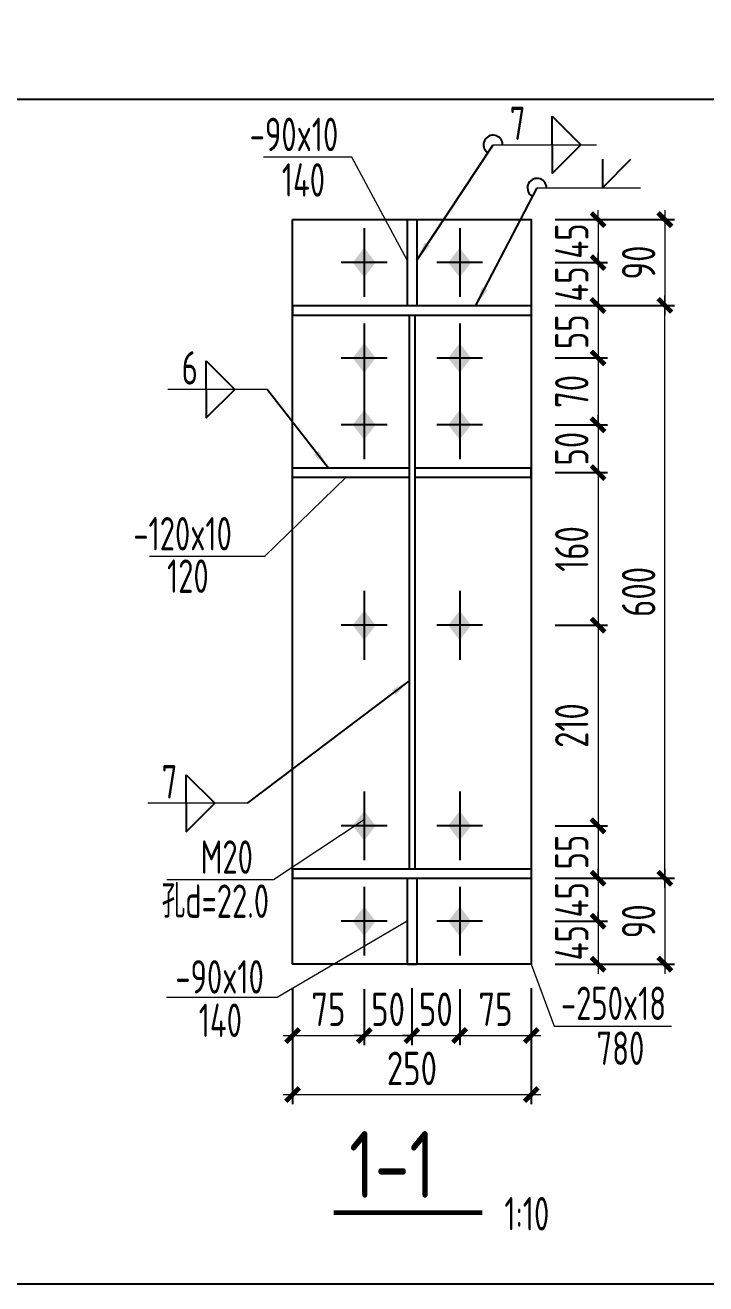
# Model space of a CAD drawing. Extents: x -2746917 to -971774, y -3334247 to -3250358.
# Drawn here: x -1201466 to -1194338, y -3302277 to -3289093 of the extents above; entities that cross this region are included whole.
import ezdxf

# ---------------------------------------------------------------- set-up
doc = ezdxf.new("R2010")
doc.units = 0
doc.header["$LTSCALE"] = 1000
doc.header["$MEASUREMENT"] = 0
doc.header["$PDMODE"] = 35
doc.linetypes.add('DOTE', pattern=[2.42, 2, -0.2, 0.02, -0.2])
doc.layers.get('0').update_dxf_attribs({"linetype": 'CONTINUOUS'})
doc.layers.get('Defpoints').update_dxf_attribs({"linetype": 'CONTINUOUS'})
for name, color, linetype in [('10', 7, 'CONTINUOUS'), ('AXIS', 253, 'DOTE'), ('COLU', 7, 'CONTINUOUS'), ('DIM', 3, 'CONTINUOUS'), ('NUM', 7, 'CONTINUOUS'), ('TEXT', 7, 'CONTINUOUS'), ('WALL', 5, 'CONTINUOUS'), ('WELD', 7, 'CONTINUOUS')]:
    doc.layers.add(name, color=color, linetype=linetype)
doc.styles.add('TSSD_Dimension', font='tssdeng.shx', dxfattribs={"width": 0.75, "bigfont": 'Hztxt.shx'})
doc.styles.add('TSSD_Label', font='tssdeng.shx', dxfattribs={"width": 0.75, "bigfont": 'hztxt.shx'})
doc.styles.add('TSSD_Rein', font='Tssdeng.shx', dxfattribs={"width": 0.75, "bigfont": 'hztxt.shx'})
doc.dimstyles.new('TSSD_10_100', dxfattribs={"dimtxt": 350, "dimasz": 100, "dimexe": 100, "dimexo": 250, "dimgap": 100, "dimtad": 1, "dimdec": 0, "dimlfac": 0.1, "dimzin": 0, "dimdsep": 46, "dimtxsty": 'TSSD_Dimension', "dimblk": 'ARCHTICK', "dimcen": 0, "dimdle": 100, "dimclrt": 7, "dimadec": 0, "dimazin": 0, "dimtfac": 1, "dimtdec": 0, "dimtix": 1, "dimtmove": 2, "dimatfit": 3, "dimldrblk": 'ARCHTICK', "dimfxl": 1, "dimtolj": 1, "dimtzin": 0, "dimlwd": 5, "dimarcsym": 0})
doc.dimstyles.new('TSSD_50_100', dxfattribs={"dimtxt": 350, "dimasz": 100, "dimexe": 100, "dimexo": 250, "dimgap": 100, "dimtad": 1, "dimdec": 0, "dimlfac": 0.5, "dimzin": 0, "dimdsep": 46, "dimtxsty": 'TSSD_Dimension', "dimblk": 'ARCHTICK', "dimcen": 0, "dimdle": 100, "dimclrt": 7, "dimadec": 0, "dimazin": 0, "dimtfac": 1, "dimtdec": 0, "dimtix": 1, "dimtmove": 2, "dimatfit": 3, "dimfxl": 1, "dimtolj": 1, "dimtzin": 0, "dimarcsym": 0})
doc.dimstyles.new('TSSD_LEADER_STYLE_200.0', dxfattribs={"dimtxt": 700, "dimasz": 200, "dimexe": 200, "dimexo": 500, "dimgap": 0.09, "dimtad": 0, "dimtih": 1, "dimtoh": 1, "dimdec": 4, "dimzin": 0, "dimdsep": 46, "dimtxsty": 'Standard', "dimcen": 0.09, "dimdle": 200, "dimclrt": 7, "dimadec": 0, "dimazin": 0, "dimtfac": 1, "dimtdec": 4, "dimtofl": 0, "dimtmove": 0, "dimatfit": 3, "dimfxl": 1, "dimtolj": 1, "dimtzin": 0, "dimarcsym": 0})

# ---------------------------------------------------------------- blocks, each defined once
blk = doc.blocks.new('_ArchTick')
at = {"color": 0, "const_width": 0.5}
blk.add_lwpolyline([(-0.71, -0.71), (0.71, 0.71)], dxfattribs=at)
blk = doc.blocks.new('*D987')
at = {"layer": 'Defpoints', "color": 0, "ltscale": 1.5}
for p in [(-1204904, -3289093), (-1159904, -3289193), (-1159904, -3289867)]:
    blk.add_point(p, dxfattribs=at)
at = {"layer": 'DIM', "color": 0, "lineweight": -2, "ltscale": 1.5}
for p, q in [((-1204904, -3289343), (-1204904, -3289967)), ((-1159904, -3289443), (-1159904, -3289967)), ((-1205004, -3289867), (-1159804, -3289867))]:
    blk.add_line(p, q, dxfattribs=at)
at = {"layer": 'DIM', "color": 0, "lineweight": -2, "ltscale": 1.5, "xscale": 100, "yscale": 100, "zscale": 100, "rotation": 180}
blk.add_blockref('_ArchTick', (-1204904, -3289867), dxfattribs=at)
at = {"layer": 'DIM', "color": 0, "lineweight": -2, "ltscale": 1.5, "xscale": 100, "yscale": 100, "zscale": 100}
blk.add_blockref('_ArchTick', (-1159904, -3289867), dxfattribs=at)
at = {"layer": 'DIM', "color": 7, "ltscale": 1.5, "insert": (-1182404, -3289592), "char_height": 350, "attachment_point": 5, "style": 'TSSD_Dimension'}
blk.add_mtext('\\A1;22500', dxfattribs=at)
blk = doc.blocks.new('A$C5C7C78FF')
at = {"layer": '10', "color": 0}
blk.add_solid([(27, -141, -192), (-73, -11, -192), (127, -11, -192), (27, 119, -192)], dxfattribs=at)
at = {"layer": 'AXIS', "color": 0, "linetype": 'ByBlock'}
for p, q in [((27, -311, -192), (27, 289, -192)), ((227, -11, -192), (-173, -11, -192))]:
    blk.add_line(p, q, dxfattribs=at)
blk = doc.blocks.new('*D959')
at = {"layer": 'Defpoints', "color": 0}
for p in [(-1196166, -3291129), (-1196166, -3291579), (-1195467, -3291579)]:
    blk.add_point(p, dxfattribs=at)
at = {"layer": 'DIM', "color": 0, "lineweight": -2}
for p, q in [((-1195916, -3291129), (-1195367, -3291129)), ((-1195916, -3291579), (-1195367, -3291579))]:
    blk.add_line(p, q, dxfattribs=at)
at = {"layer": 'DIM', "color": 0, "lineweight": 5}
for p, q in [((-1195467, -3291129), (-1195467, -3291029)), ((-1195467, -3291129), (-1195467, -3291579)), ((-1195467, -3291579), (-1195467, -3291679))]:
    blk.add_line(p, q, dxfattribs=at)
at = {"layer": 'DIM', "color": 0, "lineweight": 5, "xscale": 100, "yscale": 100, "zscale": 100}
for p, rotation in [((-1195467, -3291129), 270), ((-1195467, -3291579), 90)]:
    blk.add_blockref('_ArchTick', p, dxfattribs=dict(at, rotation=rotation))
at = {"layer": 'DIM', "color": 7, "insert": (-1195742, -3291354), "char_height": 350, "attachment_point": 5, "rotation": 90, "style": 'TSSD_Dimension'}
blk.add_mtext('\\A1;45', dxfattribs=at)
blk = doc.blocks.new('*D960')
at = {"layer": 'Defpoints', "color": 0}
for p in [(-1196166, -3291579), (-1196166, -3292029), (-1195467, -3292029)]:
    blk.add_point(p, dxfattribs=at)
at = {"layer": 'DIM', "color": 0, "lineweight": 5}
for p, q in [((-1195467, -3291579), (-1195467, -3291479)), ((-1195467, -3291579), (-1195467, -3292029)), ((-1195467, -3292029), (-1195467, -3292129))]:
    blk.add_line(p, q, dxfattribs=at)
at = {"layer": 'DIM', "color": 0, "lineweight": -2}
for p, q in [((-1195916, -3291579), (-1195367, -3291579)), ((-1195916, -3292029), (-1195367, -3292029))]:
    blk.add_line(p, q, dxfattribs=at)
at = {"layer": 'DIM', "color": 0, "lineweight": 5, "xscale": 100, "yscale": 100, "zscale": 100}
for p, rotation in [((-1195467, -3291579), 270), ((-1195467, -3292029), 90)]:
    blk.add_blockref('_ArchTick', p, dxfattribs=dict(at, rotation=rotation))
at = {"layer": 'DIM', "color": 7, "insert": (-1195742, -3291804), "char_height": 350, "attachment_point": 5, "rotation": 90, "style": 'TSSD_Dimension'}
blk.add_mtext('\\A1;45', dxfattribs=at)
blk = doc.blocks.new('*D961')
at = {"layer": 'Defpoints', "color": 0}
for p in [(-1196166, -3292029), (-1196166, -3292579), (-1195467, -3292579)]:
    blk.add_point(p, dxfattribs=at)
at = {"layer": 'DIM', "color": 0, "lineweight": -2}
for p, q in [((-1195916, -3292029), (-1195367, -3292029)), ((-1195916, -3292579), (-1195367, -3292579))]:
    blk.add_line(p, q, dxfattribs=at)
at = {"layer": 'DIM', "color": 0, "lineweight": 5}
blk.add_line((-1195467, -3291929), (-1195467, -3292679), dxfattribs=at)
at = {"layer": 'DIM', "color": 0, "lineweight": 5, "xscale": 100, "yscale": 100, "zscale": 100}
for p, rotation in [((-1195467, -3292029), 90), ((-1195467, -3292579), 270)]:
    blk.add_blockref('_ArchTick', p, dxfattribs=dict(at, rotation=rotation))
at = {"layer": 'DIM', "color": 7, "insert": (-1195742, -3292304), "char_height": 350, "attachment_point": 5, "rotation": 90, "style": 'TSSD_Dimension'}
blk.add_mtext('\\A1;55', dxfattribs=at)
blk = doc.blocks.new('*D962')
at = {"layer": 'Defpoints', "color": 0}
for p in [(-1196166, -3297479), (-1196166, -3298029), (-1195467, -3298029)]:
    blk.add_point(p, dxfattribs=at)
at = {"layer": 'DIM', "color": 0, "lineweight": 5}
blk.add_line((-1195467, -3297379), (-1195467, -3298129), dxfattribs=at)
at = {"layer": 'DIM', "color": 0, "lineweight": -2}
for p, q in [((-1195916, -3297479), (-1195367, -3297479)), ((-1195916, -3298029), (-1195367, -3298029))]:
    blk.add_line(p, q, dxfattribs=at)
at = {"layer": 'DIM', "color": 0, "lineweight": 5, "xscale": 100, "yscale": 100, "zscale": 100}
for p, rotation in [((-1195467, -3297479), 90), ((-1195467, -3298029), 270)]:
    blk.add_blockref('_ArchTick', p, dxfattribs=dict(at, rotation=rotation))
at = {"layer": 'DIM', "color": 7, "insert": (-1195742, -3297754), "char_height": 350, "attachment_point": 5, "rotation": 90, "style": 'TSSD_Dimension'}
blk.add_mtext('\\A1;55', dxfattribs=at)
blk = doc.blocks.new('*D963')
at = {"layer": 'Defpoints', "color": 0}
for p in [(-1196166, -3298029), (-1196166, -3298479), (-1195467, -3298479)]:
    blk.add_point(p, dxfattribs=at)
at = {"layer": 'DIM', "color": 0, "lineweight": 5}
for p, q in [((-1195467, -3298029), (-1195467, -3297929)), ((-1195467, -3298029), (-1195467, -3298479)), ((-1195467, -3298479), (-1195467, -3298579))]:
    blk.add_line(p, q, dxfattribs=at)
at = {"layer": 'DIM', "color": 0, "lineweight": -2}
for p, q in [((-1195916, -3298029), (-1195367, -3298029)), ((-1195916, -3298479), (-1195367, -3298479))]:
    blk.add_line(p, q, dxfattribs=at)
at = {"layer": 'DIM', "color": 0, "lineweight": 5, "xscale": 100, "yscale": 100, "zscale": 100}
for p, rotation in [((-1195467, -3298029), 270), ((-1195467, -3298479), 90)]:
    blk.add_blockref('_ArchTick', p, dxfattribs=dict(at, rotation=rotation))
at = {"layer": 'DIM', "color": 7, "insert": (-1195742, -3298254), "char_height": 350, "attachment_point": 5, "rotation": 90, "style": 'TSSD_Dimension'}
blk.add_mtext('\\A1;45', dxfattribs=at)
blk = doc.blocks.new('*D964')
at = {"layer": 'Defpoints', "color": 0}
for p in [(-1196166, -3298479), (-1196166, -3298929), (-1195467, -3298929)]:
    blk.add_point(p, dxfattribs=at)
at = {"layer": 'DIM', "color": 0, "lineweight": 5}
for p, q in [((-1195467, -3298479), (-1195467, -3298379)), ((-1195467, -3298479), (-1195467, -3298929)), ((-1195467, -3298929), (-1195467, -3299029))]:
    blk.add_line(p, q, dxfattribs=at)
at = {"layer": 'DIM', "color": 0, "lineweight": -2}
for p, q in [((-1195916, -3298479), (-1195367, -3298479)), ((-1195916, -3298929), (-1195367, -3298929))]:
    blk.add_line(p, q, dxfattribs=at)
at = {"layer": 'DIM', "color": 0, "lineweight": 5, "xscale": 100, "yscale": 100, "zscale": 100}
for p, rotation in [((-1195467, -3298479), 270), ((-1195467, -3298929), 90)]:
    blk.add_blockref('_ArchTick', p, dxfattribs=dict(at, rotation=rotation))
at = {"layer": 'DIM', "color": 7, "insert": (-1195742, -3298704), "char_height": 350, "attachment_point": 5, "rotation": 90, "style": 'TSSD_Dimension'}
blk.add_mtext('\\A1;45', dxfattribs=at)
blk = doc.blocks.new('*D965')
at = {"layer": 'Defpoints', "color": 0}
for p in [(-1198666, -3298927), (-1197916, -3298939), (-1197916, -3299676)]:
    blk.add_point(p, dxfattribs=at)
at = {"layer": 'DIM', "color": 0, "lineweight": -2}
for p, q in [((-1198666, -3299177), (-1198666, -3299776)), ((-1197916, -3299189), (-1197916, -3299776))]:
    blk.add_line(p, q, dxfattribs=at)
at = {"layer": 'DIM', "color": 0, "lineweight": 5}
blk.add_line((-1198766, -3299676), (-1197816, -3299676), dxfattribs=at)
at = {"layer": 'DIM', "color": 0, "lineweight": 5, "xscale": 100, "yscale": 100, "zscale": 100, "rotation": 180}
blk.add_blockref('_ArchTick', (-1198666, -3299676), dxfattribs=at)
at = {"layer": 'DIM', "color": 0, "lineweight": 5, "xscale": 100, "yscale": 100, "zscale": 100}
blk.add_blockref('_ArchTick', (-1197916, -3299676), dxfattribs=at)
at = {"layer": 'DIM', "color": 7, "insert": (-1198291, -3299401), "char_height": 350, "attachment_point": 5, "style": 'TSSD_Dimension'}
blk.add_mtext('\\A1;75', dxfattribs=at)
blk = doc.blocks.new('*D966')
at = {"layer": 'Defpoints', "color": 0}
for p in [(-1197916, -3298939), (-1197416, -3298929), (-1197416, -3299676)]:
    blk.add_point(p, dxfattribs=at)
at = {"layer": 'DIM', "color": 0, "lineweight": -2}
for p, q in [((-1197416, -3299179), (-1197416, -3299776)), ((-1197916, -3299189), (-1197916, -3299776))]:
    blk.add_line(p, q, dxfattribs=at)
at = {"layer": 'DIM', "color": 0, "lineweight": 5}
for p, q in [((-1197916, -3299676), (-1198016, -3299676)), ((-1197916, -3299676), (-1197416, -3299676)), ((-1197416, -3299676), (-1197316, -3299676))]:
    blk.add_line(p, q, dxfattribs=at)
at = {"layer": 'DIM', "color": 0, "lineweight": 5, "xscale": 100, "yscale": 100, "zscale": 100}
blk.add_blockref('_ArchTick', (-1197916, -3299676), dxfattribs=at)
at = {"layer": 'DIM', "color": 0, "lineweight": 5, "xscale": 100, "yscale": 100, "zscale": 100, "rotation": 180}
blk.add_blockref('_ArchTick', (-1197416, -3299676), dxfattribs=at)
at = {"layer": 'DIM', "color": 7, "insert": (-1197666, -3299401), "char_height": 350, "attachment_point": 5, "style": 'TSSD_Dimension'}
blk.add_mtext('\\A1;50', dxfattribs=at)
blk = doc.blocks.new('*D967')
at = {"layer": 'Defpoints', "color": 0}
for p in [(-1197416, -3298929), (-1196916, -3298939), (-1196916, -3299676)]:
    blk.add_point(p, dxfattribs=at)
at = {"layer": 'DIM', "color": 0, "lineweight": -2}
for p, q in [((-1197416, -3299179), (-1197416, -3299776)), ((-1196916, -3299189), (-1196916, -3299776))]:
    blk.add_line(p, q, dxfattribs=at)
at = {"layer": 'DIM', "color": 0, "lineweight": 5}
for p, q in [((-1197416, -3299676), (-1197516, -3299676)), ((-1197416, -3299676), (-1196916, -3299676)), ((-1196916, -3299676), (-1196816, -3299676))]:
    blk.add_line(p, q, dxfattribs=at)
at = {"layer": 'DIM', "color": 0, "lineweight": 5, "xscale": 100, "yscale": 100, "zscale": 100}
blk.add_blockref('_ArchTick', (-1197416, -3299676), dxfattribs=at)
at = {"layer": 'DIM', "color": 0, "lineweight": 5, "xscale": 100, "yscale": 100, "zscale": 100, "rotation": 180}
blk.add_blockref('_ArchTick', (-1196916, -3299676), dxfattribs=at)
at = {"layer": 'DIM', "color": 7, "insert": (-1197166, -3299401), "char_height": 350, "attachment_point": 5, "style": 'TSSD_Dimension'}
blk.add_mtext('\\A1;50', dxfattribs=at)
blk = doc.blocks.new('*D968')
at = {"layer": 'Defpoints', "color": 0}
for p in [(-1196916, -3298939), (-1196166, -3298929), (-1196166, -3299676)]:
    blk.add_point(p, dxfattribs=at)
at = {"layer": 'DIM', "color": 0, "lineweight": -2}
for p, q in [((-1196166, -3299179), (-1196166, -3299776)), ((-1196916, -3299189), (-1196916, -3299776))]:
    blk.add_line(p, q, dxfattribs=at)
at = {"layer": 'DIM', "color": 0, "lineweight": 5}
blk.add_line((-1197016, -3299676), (-1196066, -3299676), dxfattribs=at)
at = {"layer": 'DIM', "color": 0, "lineweight": 5, "xscale": 100, "yscale": 100, "zscale": 100, "rotation": 180}
blk.add_blockref('_ArchTick', (-1196916, -3299676), dxfattribs=at)
at = {"layer": 'DIM', "color": 0, "lineweight": 5, "xscale": 100, "yscale": 100, "zscale": 100}
blk.add_blockref('_ArchTick', (-1196166, -3299676), dxfattribs=at)
at = {"layer": 'DIM', "color": 7, "insert": (-1196541, -3299401), "char_height": 350, "attachment_point": 5, "style": 'TSSD_Dimension'}
blk.add_mtext('\\A1;75', dxfattribs=at)
blk = doc.blocks.new('*D969')
at = {"layer": 'Defpoints', "color": 0}
for p in [(-1198666, -3298927), (-1196166, -3298929), (-1196166, -3300295)]:
    blk.add_point(p, dxfattribs=at)
at = {"layer": 'DIM', "color": 0, "lineweight": -2}
for p, q in [((-1198666, -3299177), (-1198666, -3300395)), ((-1196166, -3299179), (-1196166, -3300395))]:
    blk.add_line(p, q, dxfattribs=at)
at = {"layer": 'DIM', "color": 0, "lineweight": 5}
blk.add_line((-1198766, -3300295), (-1196066, -3300295), dxfattribs=at)
at = {"layer": 'DIM', "color": 0, "lineweight": 5, "xscale": 100, "yscale": 100, "zscale": 100, "rotation": 180}
blk.add_blockref('_ArchTick', (-1198666, -3300295), dxfattribs=at)
at = {"layer": 'DIM', "color": 0, "lineweight": 5, "xscale": 100, "yscale": 100, "zscale": 100}
blk.add_blockref('_ArchTick', (-1196166, -3300295), dxfattribs=at)
at = {"layer": 'DIM', "color": 7, "insert": (-1197416, -3300020), "char_height": 350, "attachment_point": 5, "style": 'TSSD_Dimension'}
blk.add_mtext('\\A1;250', dxfattribs=at)
blk = doc.blocks.new('_WELD004')
at = {"color": 0, "linetype": 'ByBlock'}
for p, q in [((0, 1), (1, 0)), ((0, 0), (0, 1))]:
    blk.add_line(p, q, dxfattribs=at)
blk = doc.blocks.new('*D970')
at = {"layer": 'Defpoints', "color": 0}
for p in [(-1196166, -3291129), (-1196166, -3292029), (-1194767, -3292029)]:
    blk.add_point(p, dxfattribs=at)
at = {"layer": 'DIM', "color": 0, "lineweight": -2}
for p, q in [((-1195916, -3291129), (-1194667, -3291129)), ((-1195916, -3292029), (-1194667, -3292029))]:
    blk.add_line(p, q, dxfattribs=at)
at = {"layer": 'DIM', "color": 0, "lineweight": 5}
blk.add_line((-1194767, -3291029), (-1194767, -3292129), dxfattribs=at)
at = {"layer": 'DIM', "color": 0, "lineweight": 5, "xscale": 100, "yscale": 100, "zscale": 100}
for p, rotation in [((-1194767, -3291129), 90), ((-1194767, -3292029), 270)]:
    blk.add_blockref('_ArchTick', p, dxfattribs=dict(at, rotation=rotation))
at = {"layer": 'DIM', "color": 7, "insert": (-1195042, -3291579), "char_height": 350, "attachment_point": 5, "rotation": 90, "style": 'TSSD_Dimension'}
blk.add_mtext('\\A1;90', dxfattribs=at)
blk = doc.blocks.new('*D971')
at = {"layer": 'Defpoints', "color": 0}
for p in [(-1196166, -3298029), (-1196166, -3298929), (-1194767, -3298929)]:
    blk.add_point(p, dxfattribs=at)
at = {"layer": 'DIM', "color": 0, "lineweight": 5}
blk.add_line((-1194767, -3297929), (-1194767, -3299029), dxfattribs=at)
at = {"layer": 'DIM', "color": 0, "lineweight": -2}
for p, q in [((-1195916, -3298029), (-1194667, -3298029)), ((-1195916, -3298929), (-1194667, -3298929))]:
    blk.add_line(p, q, dxfattribs=at)
at = {"layer": 'DIM', "color": 0, "lineweight": 5, "xscale": 100, "yscale": 100, "zscale": 100}
for p, rotation in [((-1194767, -3298029), 90), ((-1194767, -3298929), 270)]:
    blk.add_blockref('_ArchTick', p, dxfattribs=dict(at, rotation=rotation))
at = {"layer": 'DIM', "color": 7, "insert": (-1195042, -3298479), "char_height": 350, "attachment_point": 5, "rotation": 90, "style": 'TSSD_Dimension'}
blk.add_mtext('\\A1;90', dxfattribs=at)
blk = doc.blocks.new('*D972')
at = {"layer": 'Defpoints', "color": 0, "ltscale": 1.5}
for p in [(-1196165, -3292579), (-1196166, -3293279, -288), (-1195467, -3293279)]:
    blk.add_point(p, dxfattribs=at)
at = {"layer": 'DIM', "color": 0, "lineweight": -2, "ltscale": 1.5}
for p, q in [((-1195915, -3292579), (-1195367, -3292579)), ((-1195916, -3293279), (-1195367, -3293279))]:
    blk.add_line(p, q, dxfattribs=at)
at = {"layer": 'DIM', "color": 0, "lineweight": 5, "ltscale": 1.5}
blk.add_line((-1195467, -3292479), (-1195467, -3293379), dxfattribs=at)
at = {"layer": 'DIM', "color": 0, "lineweight": 5, "ltscale": 1.5, "xscale": 100, "yscale": 100, "zscale": 100}
for p, rotation in [((-1195467, -3292579), 90), ((-1195467, -3293279), 270)]:
    blk.add_blockref('_ArchTick', p, dxfattribs=dict(at, rotation=rotation))
at = {"layer": 'DIM', "color": 7, "lineweight": 5, "ltscale": 1.5, "insert": (-1195742, -3292929), "char_height": 350, "attachment_point": 5, "rotation": 90, "style": 'TSSD_Dimension'}
blk.add_mtext('\\A1;70', dxfattribs=at)
blk = doc.blocks.new('*D973')
at = {"layer": 'Defpoints', "color": 0, "ltscale": 1.5}
for p in [(-1196166, -3293279), (-1196166, -3293779), (-1195467, -3293779)]:
    blk.add_point(p, dxfattribs=at)
at = {"layer": 'DIM', "color": 0, "lineweight": 5, "ltscale": 1.5}
for p, q in [((-1195467, -3293279), (-1195467, -3293179)), ((-1195467, -3293279), (-1195467, -3293779)), ((-1195467, -3293779), (-1195467, -3293879))]:
    blk.add_line(p, q, dxfattribs=at)
at = {"layer": 'DIM', "color": 0, "lineweight": -2, "ltscale": 1.5}
for p, q in [((-1195916, -3293279), (-1195367, -3293279)), ((-1195916, -3293779), (-1195367, -3293779))]:
    blk.add_line(p, q, dxfattribs=at)
at = {"layer": 'DIM', "color": 0, "lineweight": 5, "ltscale": 1.5, "xscale": 100, "yscale": 100, "zscale": 100}
for p, rotation in [((-1195467, -3293279), 270), ((-1195467, -3293779), 90)]:
    blk.add_blockref('_ArchTick', p, dxfattribs=dict(at, rotation=rotation))
at = {"layer": 'DIM', "color": 7, "ltscale": 1.5, "insert": (-1195742, -3293529), "char_height": 350, "attachment_point": 5, "rotation": 90, "style": 'TSSD_Dimension'}
blk.add_mtext('\\A1;50', dxfattribs=at)
blk = doc.blocks.new('*D1058')
at = {"layer": 'Defpoints', "color": 0, "ltscale": 1.5}
for p in [(-1196166, -3293779), (-1196166, -3295379), (-1195467, -3295379)]:
    blk.add_point(p, dxfattribs=at)
at = {"layer": 'DIM', "color": 0, "lineweight": 5, "ltscale": 1.5}
blk.add_line((-1195467, -3293679), (-1195467, -3295479), dxfattribs=at)
at = {"layer": 'DIM', "color": 0, "lineweight": -2, "ltscale": 1.5}
for p, q in [((-1195916, -3293779), (-1195367, -3293779)), ((-1195916, -3295379), (-1195367, -3295379))]:
    blk.add_line(p, q, dxfattribs=at)
at = {"layer": 'DIM', "color": 0, "lineweight": 5, "ltscale": 1.5, "xscale": 100, "yscale": 100, "zscale": 100}
for p, rotation in [((-1195467, -3293779), 90), ((-1195467, -3295379), 270)]:
    blk.add_blockref('_ArchTick', p, dxfattribs=dict(at, rotation=rotation))
at = {"layer": 'DIM', "color": 7, "ltscale": 1.5, "insert": (-1195742, -3294579), "char_height": 350, "attachment_point": 5, "rotation": 90, "style": 'TSSD_Dimension'}
blk.add_mtext('\\A1;160', dxfattribs=at)
blk = doc.blocks.new('*D1059')
at = {"layer": 'Defpoints', "color": 0, "ltscale": 1.5}
for p in [(-1196166, -3295379), (-1196166, -3297479), (-1195467, -3297479)]:
    blk.add_point(p, dxfattribs=at)
at = {"layer": 'DIM', "color": 0, "lineweight": 5, "ltscale": 1.5}
blk.add_line((-1195467, -3295279), (-1195467, -3297579), dxfattribs=at)
at = {"layer": 'DIM', "color": 0, "lineweight": -2, "ltscale": 1.5}
for p, q in [((-1195916, -3295379), (-1195367, -3295379)), ((-1195916, -3297479), (-1195367, -3297479))]:
    blk.add_line(p, q, dxfattribs=at)
at = {"layer": 'DIM', "color": 0, "lineweight": 5, "ltscale": 1.5, "xscale": 100, "yscale": 100, "zscale": 100}
for p, rotation in [((-1195467, -3295379), 90), ((-1195467, -3297479), 270)]:
    blk.add_blockref('_ArchTick', p, dxfattribs=dict(at, rotation=rotation))
at = {"layer": 'DIM', "color": 7, "ltscale": 1.5, "insert": (-1195742, -3296429), "char_height": 350, "attachment_point": 5, "rotation": 90, "style": 'TSSD_Dimension'}
blk.add_mtext('\\A1;210', dxfattribs=at)
blk = doc.blocks.new('*D1060')
at = {"layer": 'Defpoints', "color": 0, "ltscale": 1.5}
for p in [(-1196166, -3292029), (-1194767, -3292029), (-1196166, -3298029)]:
    blk.add_point(p, dxfattribs=at)
at = {"layer": 'DIM', "color": 0, "lineweight": -2, "ltscale": 1.5}
for p, q in [((-1195916, -3292029), (-1194667, -3292029)), ((-1195916, -3298029), (-1194667, -3298029))]:
    blk.add_line(p, q, dxfattribs=at)
at = {"layer": 'DIM', "color": 0, "lineweight": 5, "ltscale": 1.5}
blk.add_line((-1194767, -3298129), (-1194767, -3291929), dxfattribs=at)
at = {"layer": 'DIM', "color": 0, "lineweight": 5, "ltscale": 1.5, "xscale": 100, "yscale": 100, "zscale": 100}
for p, rotation in [((-1194767, -3292029), 90), ((-1194767, -3298029), 270)]:
    blk.add_blockref('_ArchTick', p, dxfattribs=dict(at, rotation=rotation))
at = {"layer": 'DIM', "color": 7, "ltscale": 1.5, "insert": (-1195042, -3295029), "char_height": 350, "attachment_point": 5, "rotation": 90, "style": 'TSSD_Dimension'}
blk.add_mtext('\\A1;600', dxfattribs=at)

msp = doc.modelspace()

# ---------------------------------------------------------------- linework, layer by layer
at = {"layer": 'COLU', "linetype": 'ByBlock', "lineweight": 9}
for p, q in [((-1198044.01, -3290475.7, -96), (-1198970.06, -3290475.7, -96)), ((-1197465.81, -3291553.97, -288), (-1198044.01, -3290475.7, -96)), ((-1198105.81, -3293828.97, -288), (-1198958.88, -3294659.06, -288)), ((-1198958.88, -3294659.06, -288), (-1200164.66, -3294659.06, -288)), ((-1197915.81, -3297415.74, -288), (-1198866.89, -3298045.34, -96)), ((-1197465.81, -3298478.97, -288), (-1198826.1, -3299278.07, -288)), ((-1196165.81, -3298928.97, -288), (-1195924.83, -3299577.48, -96)), ((-1198826.1, -3299278.07, -288), (-1199987.09, -3299278.07, -288)), ((-1195924.83, -3299577.48, -96), (-1194698.77, -3299577.48, -96))]:
    msp.add_line(p, q, dxfattribs=at)
at = {"layer": 'COLU', "linetype": 'ByBlock'}
for p, q in [((-1197465.81, -3291128.97, -288), (-1197465.81, -3292028.97, -288)), ((-1197365.81, -3291128.97, -288), (-1197365.81, -3292028.97, -288)), ((-1198665.81, -3292028.97, -288), (-1196165.81, -3292028.97, -288)), ((-1198665.81, -3292028.97, -288), (-1198665.81, -3292128.97, -288)), ((-1197465.81, -3292028.97, -288), (-1197365.81, -3292028.97, -288)), ((-1196165.81, -3292028.97, -288), (-1196165.81, -3292128.97, -288)), ((-1198665.81, -3292128.97, -288), (-1196165.81, -3292128.97, -288)), ((-1197445.81, -3292128.97, -288), (-1197445.81, -3297928.97, -288)), ((-1197385.81, -3292128.97, -288), (-1197385.81, -3297928.97, -288)), ((-1198665.81, -3293728.97, -288), (-1197445.81, -3293728.97, -288)), ((-1198665.81, -3293828.97, -288), (-1198665.81, -3293728.97, -288)), ((-1197385.81, -3293728.97, -288), (-1196165.81, -3293728.97, -288)), ((-1196165.81, -3293828.97, -288), (-1196165.81, -3293728.97, -288)), ((-1198665.81, -3293828.97, -288), (-1197445.81, -3293828.97, -288)), ((-1197385.81, -3293828.97, -288), (-1196165.81, -3293828.97, -288)), ((-1196165.81, -3296228.97, -288), (-1196165.81, -3296328.97, -288)), ((-1198665.81, -3297928.97, -288), (-1196165.81, -3297928.97, -288)), ((-1198665.81, -3297928.97, -288), (-1198665.81, -3298028.97, -288)), ((-1196165.81, -3297928.97, -288), (-1196165.81, -3298028.97, -288)), ((-1198665.81, -3298028.97, -288), (-1196165.81, -3298028.97, -288)), ((-1197465.81, -3298028.97, -288), (-1197465.81, -3298928.97, -288)), ((-1197365.81, -3298028.97, -288), (-1197365.81, -3298928.97, -288)), ((-1197465.81, -3298928.97, -288), (-1197365.81, -3298928.97, -288))]:
    msp.add_line(p, q, dxfattribs=at)
at = {"layer": 'COLU', "elevation": -288}
msp.add_lwpolyline([(-1198665.81, -3291128.97), (-1196165.81, -3291128.97), (-1196165.81, -3298928.97), (-1198665.81, -3298928.97)], close=True, dxfattribs=at)
at = {"layer": 'NUM', "const_width": 50}
msp.add_lwpolyline([(-1198236, -3301530.31), (-1196677.72, -3301530.31)], dxfattribs=at)
at = {"layer": 'TEXT', "lineweight": 9}
msp.add_line((-1198866.89, -3298045.34, -96), (-1199983.68, -3298045.34, -96), dxfattribs=at)
at = {"layer": 'WALL', "color": 4}
msp.add_line((-1209202.04, -3302276.82), (-1145424.65, -3302276.82), dxfattribs=at)
at = {"layer": 'WELD', "lineweight": 9}
for p, q in [((-1196566.51, -3290345.69, -288), (-1195482.54, -3290345.69, -288)), ((-1196105.85, -3290797.91, -288), (-1195021.89, -3290797.91, -288)), ((-1198930.26, -3292907.45, -576), (-1199971.35, -3292907.45, -576)), ((-1199140.02, -3297243.54, -576), (-1200181.11, -3297243.54, -576))]:
    msp.add_line(p, q, dxfattribs=at)
at = {"layer": 'WELD'}
for centre, end in [((-1196566.51, -3290345.69, -288), 232.532418), ((-1196105.85, -3290797.91, -288), 242.549377)]:
    msp.add_arc(centre, 100, 0, end, dxfattribs=at)

# ---------------------------------------------------------------- block references
at = {"layer": 'COLU', "linetype": 'ByBlock', "xscale": -1.199999999953434, "yscale": 1.199999999720603, "zscale": 1.200000000000045, "rotation": 180}
for p in [(-1197948.49, -3291592.39, -57.6), (-1196948.49, -3291592.39, -57.6), (-1197948.49, -3292592.39, -57.6), (-1196948.49, -3292592.39, -57.6), (-1197948.49, -3293292.39, -57.6), (-1196948.49, -3293292.39, -57.6), (-1197948.49, -3295392.39, 230.4), (-1196948.49, -3295392.39, 230.4), (-1197948.49, -3297492.39, -57.6), (-1196948.49, -3297492.39, -57.6), (-1197948.49, -3298492.39, -57.6), (-1196948.49, -3298492.39, -57.6)]:
    msp.add_blockref('A$C5C7C78FF', p, dxfattribs=at)
at = {"layer": 'WELD', "yscale": 300, "zscale": 300}
for p, xscale, rotation in [((-1195946.79, -3290345.69, -288), 300, 359.999999999911), ((-1195946.79, -3290345.69, -288), -300, 180), ((-1195421.89, -3290497.91, -288), -300, 180), ((-1199571.35, -3292907.45, -576), -300, 180), ((-1199781.11, -3297243.54, -576), -300, 180)]:
    msp.add_blockref('_WELD004', p, dxfattribs=dict(at, xscale=xscale, rotation=rotation))
at = {"layer": 'WELD', "xscale": 300, "yscale": 300, "zscale": 300}
for p in [(-1199571.35, -3292907.45, -576), (-1199781.11, -3297243.54, -576)]:
    msp.add_blockref('_WELD004', p, dxfattribs=at)

# ---------------------------------------------------------------- texts
at = {"layer": 'TEXT', "lineweight": 9}
for s, height, style, width, p in [('7', 350, 'TSSD_Rein', 0.7, (-1196390.23, -3290295.69, -288)), ('-90x10', 350, 'TSSD_Rein', 0.7, (-1199114.76, -3290411.84, -96)), ('140', 350, 'TSSD_Rein', 0.7, (-1198778.85, -3290889.01, -96)), ('6', 350, 'TSSD_Rein', 0.7, (-1199826.46, -3292857.45, -576)), ('-120x10', 350, 'TSSD_Rein', 0.7, (-1200333.35, -3294595.2, -288)), ('120', 350, 'TSSD_Rein', 0.7, (-1199980.73, -3295039.21, -288)), ('7', 350, 'TSSD_Rein', 0.7, (-1200036.23, -3297193.54, -576)), ('M20', 350, 'TSSD_Rein', 0.7, (-1199628.72, -3297981.88, -96)), ('孔d=22.0', 350, 'TSSD_Rein', 0.7, (-1200035.9, -3298443.48, -96)), ('-90x10', 350, 'TSSD_Rein', 0.7, (-1199894.18, -3299236.46, -288)), ('-250x18', 350, 'TSSD_Rein', 0.7, (-1195855.21, -3299513.62, -96)), ('140', 350, 'TSSD_Rein', 0.7, (-1199648.87, -3299691.39, -288)), ('780', 350, 'TSSD_Rein', 0.7, (-1195482.69, -3299984.09, -96)), ('1-1', 700, 'TSSD_Label', 0.8, (-1198072.99, -3301376.91)), ('1:10', 350, 'TSSD_Rein', 0.7, (-1196447.75, -3301717.48))]:
    msp.add_text(s, height=height, dxfattribs=dict(at, style=style, width=width)).set_placement(p)

# ---------------------------------------------------------------- dimensions: what is measured, and where the dimension line sits
at = {"layer": 'DIM', "ltscale": 1.5}
dim = msp.add_linear_dim(base=(-1159903.6, -3289866.55), p1=(-1204903.6, -3289092.75), p2=(-1159903.6, -3289192.75), dimstyle='TSSD_50_100', dxfattribs=at)
dim.commit()
dim.dimension.update_dxf_attribs({"geometry": '*D987', "text_midpoint": (-1182403.6, -3289591.55)})
at = {"layer": 'DIM'}
for base, p1, p2, picture, middle in [((-1195466.77, -3291578.97, -288), (-1196165.81, -3291128.97, -288), (-1196165.81, -3291578.97, -288), '*D959', (-1195741.77, -3291353.97, -288)), ((-1194766.81, -3292028.97, -288), (-1196165.81, -3291128.97, -288), (-1196165.81, -3292028.97, -288), '*D970', (-1195041.81, -3291578.97, -288)), ((-1195466.77, -3292028.97, -288), (-1196165.81, -3291578.97, -288), (-1196165.81, -3292028.97, -288), '*D960', (-1195741.77, -3291803.97, -288)), ((-1195466.77, -3292578.97, -288), (-1196165.81, -3292028.97, -288), (-1196165.81, -3292578.97, -288), '*D961', (-1195741.77, -3292303.97, -288)), ((-1195466.77, -3298028.97, -288), (-1196165.81, -3297478.97, -288), (-1196165.81, -3298028.97, -288), '*D962', (-1195741.77, -3297753.97, -288)), ((-1195466.77, -3298478.97, -288), (-1196165.81, -3298028.97, -288), (-1196165.81, -3298478.97, -288), '*D963', (-1195741.77, -3298253.97, -288)), ((-1194766.81, -3298928.97, -288), (-1196165.81, -3298028.97, -288), (-1196165.81, -3298928.97, -288), '*D971', (-1195041.81, -3298478.97, -288)), ((-1195466.77, -3298928.97, -288), (-1196165.81, -3298478.97, -288), (-1196165.81, -3298928.97, -288), '*D964', (-1195741.77, -3298703.97, -288))]:
    dim = msp.add_linear_dim(base=base, p1=p1, p2=p2, angle=90, dimstyle='TSSD_10_100', dxfattribs=at)
    dim.commit()
    dim.dimension.update_dxf_attribs({"geometry": picture, "text_midpoint": middle})
at = {"layer": 'DIM', "ltscale": 1.5}
for base, p1, p2, picture, middle in [((-1194766.81, -3292028.97), (-1196165.81, -3298028.97), (-1196165.81, -3292028.97), '*D1060', (-1195041.81, -3295028.97)), ((-1195466.77, -3293778.97, -288), (-1196165.81, -3293278.97, -288), (-1196165.81, -3293778.97, -288), '*D973', (-1195741.77, -3293528.97, -288)), ((-1195466.77, -3295378.97), (-1196165.81, -3293778.97), (-1196165.81, -3295378.97), '*D1058', (-1195741.77, -3294578.97)), ((-1195466.77, -3297478.97), (-1196165.81, -3295378.97), (-1196165.81, -3297478.97), '*D1059', (-1195741.77, -3296428.97))]:
    dim = msp.add_linear_dim(base=base, p1=p1, p2=p2, angle=90, dimstyle='TSSD_10_100', dxfattribs=at)
    dim.commit()
    dim.dimension.update_dxf_attribs({"geometry": picture, "text_midpoint": middle})
at = {"layer": 'DIM', "lineweight": 5, "ltscale": 1.5}
dim = msp.add_linear_dim(base=(-1195466.77, -3293278.97), p1=(-1196164.82, -3292578.97), p2=(-1196165.81, -3293278.97, -288), angle=90, dimstyle='TSSD_10_100', dxfattribs=at)
dim.commit()
dim.dimension.update_dxf_attribs({"geometry": '*D972', "text_midpoint": (-1195741.77, -3292928.97)})
at = {"layer": 'DIM'}
for base, p1, p2, picture, middle in [((-1197915.81, -3299676.25, -288), (-1198665.79, -3298927.38, -288), (-1197915.81, -3298939.16, -288), '*D965', (-1198290.8, -3299401.25, -288)), ((-1196165.81, -3300295.23, -288), (-1198665.79, -3298927.38, -288), (-1196165.81, -3298928.97, -288), '*D969', (-1197415.8, -3300020.23, -288)), ((-1197415.81, -3299676.25, -288), (-1197915.81, -3298939.16, -288), (-1197415.81, -3298928.97, -288), '*D966', (-1197665.81, -3299401.25, -288)), ((-1196915.81, -3299676.25, -288), (-1197415.81, -3298928.97, -288), (-1196915.81, -3298939.16, -288), '*D967', (-1197165.81, -3299401.25, -288)), ((-1196165.81, -3299676.25, -288), (-1196915.81, -3298939.16, -288), (-1196165.81, -3298928.97, -288), '*D968', (-1196540.81, -3299401.25, -288))]:
    dim = msp.add_linear_dim(base=base, p1=p1, p2=p2, dimstyle='TSSD_10_100', dxfattribs=at)
    dim.commit()
    dim.dimension.update_dxf_attribs({"geometry": picture, "text_midpoint": middle})

# ---------------------------------------------------------------- leaders
at = {"layer": 'WELD', "lineweight": 9}
for points in [[(-1197365.81, -3291554.73, -288), (-1196566.51, -3290345.69, -288)], [(-1196745.35, -3292028.97, -288), (-1196105.85, -3290797.91, -288)], [(-1198294.28, -3293728.97, -576), (-1198930.26, -3292907.45, -576)], [(-1197445.81, -3295960.97, -576), (-1199140.02, -3297243.54, -576)]]:
    msp.add_leader(points, dimstyle='TSSD_LEADER_STYLE_200.0', dxfattribs=at)

doc.saveas('drawing.dxf')
